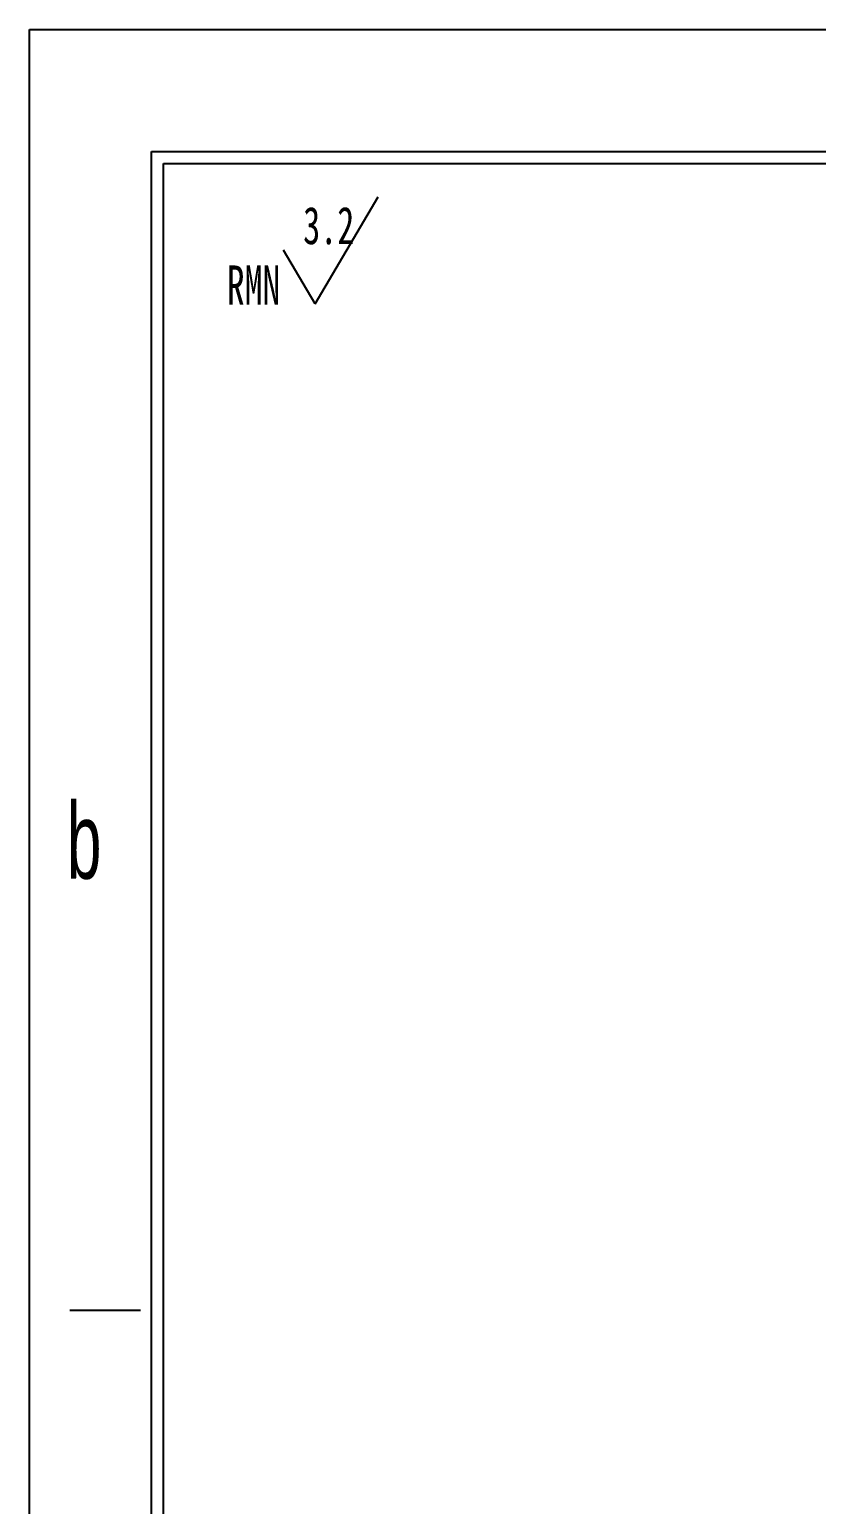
# Model space of a CAD drawing. Header units: millimetres. Extents: x 2 to 295, y 1 to 209.
# Drawn here: x 1.8 to 65.6, y 89.1 to 208.7 of the extents above; entities that cross this region are included whole.
import ezdxf

# ---------------------------------------------------------------- set-up
doc = ezdxf.new("R2010")
doc.units = ezdxf.units.MM
doc.layers.add('SLD-0', color=179, linetype='Continuous')
doc.styles.add('SLDTEXTSTYLE0', font='SIMSUN.TTC', dxfattribs={"width": 0.67})
doc.styles.add('SLDTEXTSTYLE5', font='GOTHIC.TTF', dxfattribs={"width": 0.61171})

# ---------------------------------------------------------------- blocks, each defined once
blk = doc.blocks.new('SW_NOTE_0')
at = {"layer": 'SLD-0', "color": 0}
for q in [(12.27, 9.26), (4.6, 4.92)]:
    blk.add_line((7.16, 0.59), q, dxfattribs=at)
at = {"layer": 'SLD-0', "color": 0, "attachment_point": 1, "style": 'SLDTEXTSTYLE0'}
for s, insert, char_height in [('3.2', (6.19, 8.45), 3.032), ('RMN', (0, 3.69), 3.175)]:
    blk.add_mtext(s, dxfattribs=dict(at, insert=insert, char_height=char_height))

msp = doc.modelspace()

# ---------------------------------------------------------------- linework, layer by layer
at = {"layer": 'SLD-0'}
for p, q in [((1.812, 208.674), (295.107, 208.674)), ((1.812, 1.294), (1.812, 208.674)), ((12.675, 7.219), (12.675, 197.811)), ((12.675, 197.811), (289.181, 197.811))]:
    msp.add_line(p, q, dxfattribs=at)
at = {"layer": 'SLD-0', "color": 6, "linetype": 'Continuous'}
for p, q in [((11.687, 6.231), (11.687, 198.799)), ((11.687, 198.799), (290.169, 198.799)), ((10.805, 104.853), (5.068, 104.853))]:
    msp.add_line(p, q, dxfattribs=at)

# ---------------------------------------------------------------- block references
at = {"layer": 'SLD-0'}
msp.add_blockref('SW_NOTE_0', (17.795, 185.858), dxfattribs=at)

# ---------------------------------------------------------------- texts
at = {"layer": 'SLD-0', "insert": (4.835, 146.019), "char_height": 6.172, "attachment_point": 1, "style": 'SLDTEXTSTYLE5'}
msp.add_mtext('b', dxfattribs=at)

doc.saveas('drawing.dxf')
